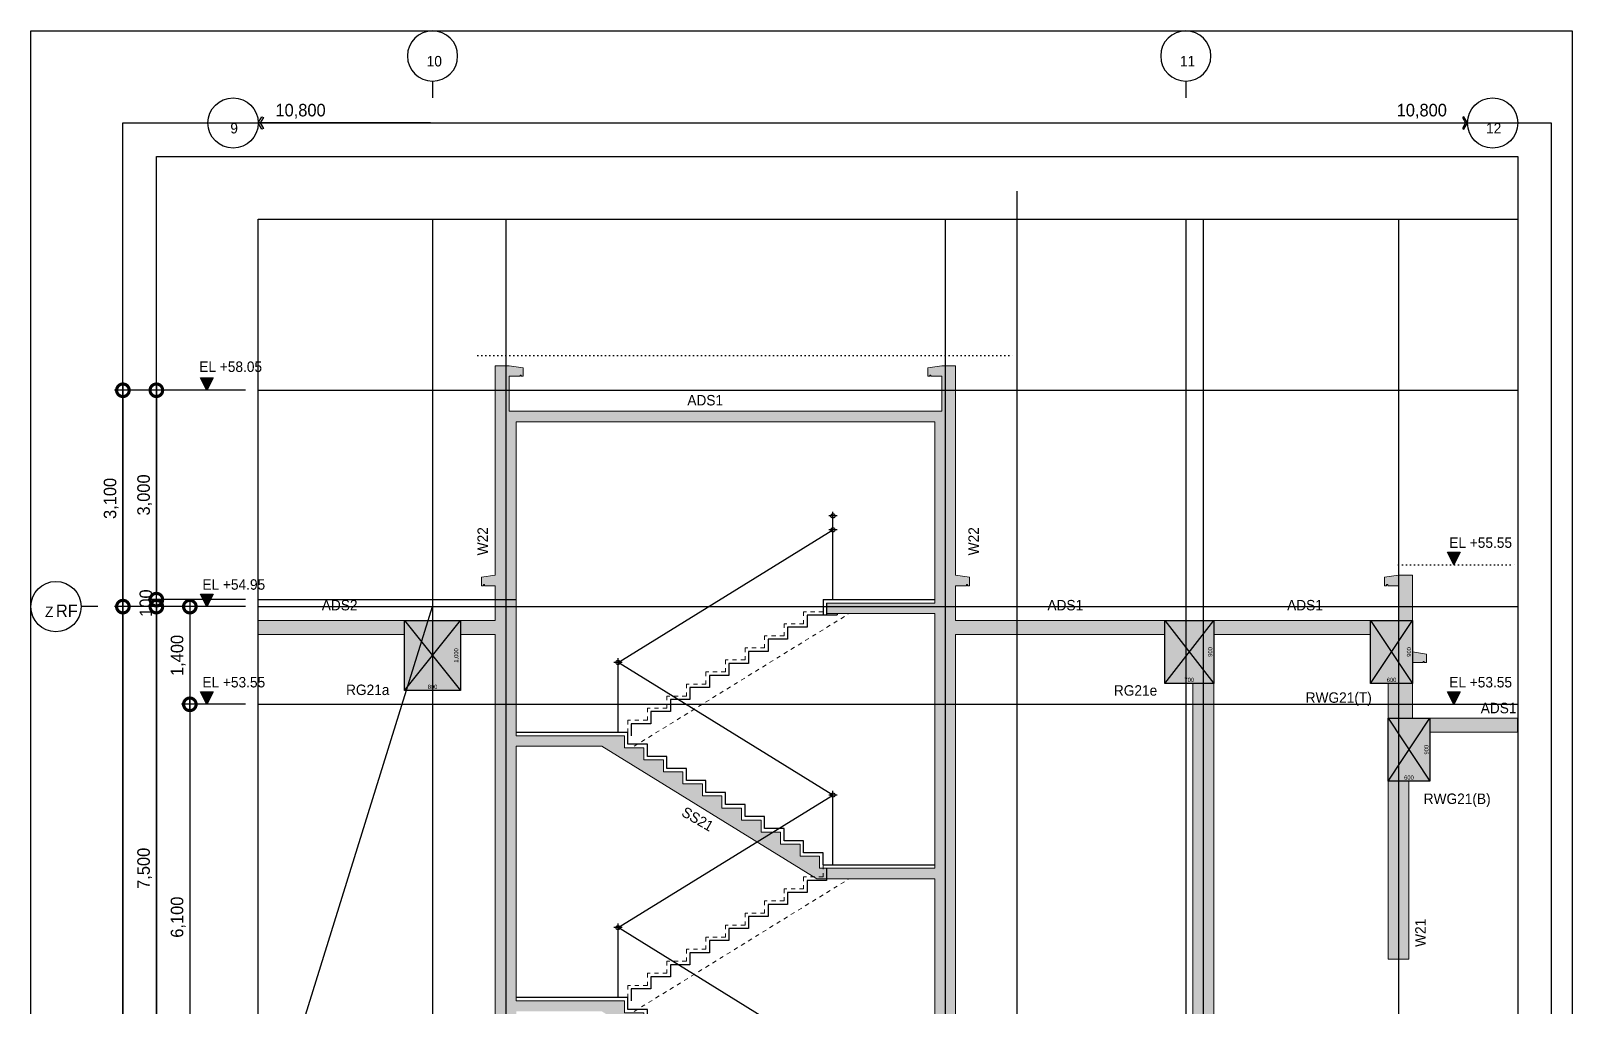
# Model space of a CAD drawing. Header units: millimetres. Extents: x -37526 to 92296, y -2300 to 32060.
# Drawn here: x 0 to 22100, y 12785 to 26760 of the extents above; entities that cross this region are included whole.
import ezdxf
from ezdxf.enums import TextEntityAlignment as Align

# ---------------------------------------------------------------- set-up
doc = ezdxf.new("R2010")
doc.units = ezdxf.units.MM
doc.header["$LTSCALE"] = 60
doc.linetypes.add('DOT', pattern=[6.35, 0, -6.35])
doc.linetypes.add('HIDDEN', pattern=[2, 1, -1])
doc.layers.add('A-CON', color=2, linetype='Continuous', lineweight=9)
doc.layers.add('A-ELE-STAIR', color=4, linetype='HIDDEN', lineweight=9)
for name, color, linetype in [('A-CORE-HAND', 5, 'Continuous'), ('A-CORE-난간', 5, 'Continuous'), ('A-DIM', 7, 'Continuous'), ('A-FIN-STAIR', 6, 'Continuous'), ('cen', 1, 'Continuous'), ('구조SOLID', 253, 'Continuous')]:
    doc.layers.add(name, color=color, linetype=linetype)
for name, color, linetype, plot in [('AS-HIDLINE', 205, 'Continuous', False), ('NOPLOT', 191, 'Continuous', False), ('NOPLOT-DIM', 191, 'Continuous', False), ('NOPLOT-부호', 151, 'Continuous', False)]:
    doc.layers.add(name, color=color, linetype=linetype, plot=plot)
doc.styles.add('Gdim', font='Dotum.ttf')
doc.dimstyles.new('G-Xdim', dxfattribs={"dimscale": 30, "dimtxt": 2, "dimasz": 1, "dimexe": 1.2, "dimexo": 1.2, "dimgap": 0, "dimtad": 1, "dimdec": 1, "dimdsep": 46, "dimlunit": 6, "dimtxsty": 'Gdim', "dimcen": 1, "dimse1": 1, "dimse2": 1, "dimsd1": 1, "dimsd2": 1, "dimclrd": 1, "dimclre": 1, "dimclrt": 256, "dimadec": 0, "dimazin": 0, "dimtfac": 1, "dimtdec": 1, "dimtix": 1, "dimtmove": 2, "dimatfit": 1, "dimfxl": 0, "dimtolj": 1, "dimlwd": -1, "dimlwe": -1, "dimarcsym": 0})
doc.dimstyles.new('Gdim60', dxfattribs={"dimscale": 60, "dimtxt": 3, "dimasz": 1, "dimexe": 2, "dimexo": 3, "dimgap": 1, "dimtad": 1, "dimdec": 0, "dimdsep": 46, "dimlunit": 6, "dimtxsty": 'Gdim', "dimblk": 'G3-DOT', "dimcen": 2.5, "dimdle": 2, "dimclrd": 1, "dimclre": 1, "dimclrt": 256, "dimazin": 2, "dimtfac": 1, "dimtdec": 0, "dimtix": 1, "dimtmove": 2, "dimatfit": 3, "dimldrblk": 'DOTSMALL', "dimfxl": 0, "dimtolj": 1, "dimtzin": 0, "dimarcsym": 0})

# ---------------------------------------------------------------- blocks, each defined once
blk = doc.blocks.new('CR')
at = {"color": 0}
blk.add_line((4, 0), (0, 0), dxfattribs=at)
blk.add_circle((10, 0), 6, dxfattribs=at)
blk = doc.blocks.new('G3-DOT')
at = {"layer": 'A-DIM', "color": 1, "linetype": 'ByBlock'}
blk.add_line((1.5, 0), (-1.5, 0), dxfattribs=at)
at = {"layer": 'A-DIM', "color": 1, "linetype": 'ByBlock', "const_width": 3}
blk.add_lwpolyline([(0.375, 0, 1), (-0.375, 0, 1)], format="xyb", close=True, dxfattribs=at)
blk = doc.blocks.new('*D61')
at = {"layer": 'NOPLOT-DIM', "color": 1, "lineweight": -2, "transparency": 16777216}
for p, q in [((3080, 18510), (1680, 18510)), ((1800, 18450), (1800, 11070)), ((3080, 11010), (1680, 11010))]:
    blk.add_line(p, q, dxfattribs=at)
at = {"layer": 'NOPLOT-DIM', "color": 1, "lineweight": -2, "transparency": 16777216, "xscale": 60, "yscale": 60, "zscale": 60}
for p, rotation in [((1800, 18510), 90.00000000000026), ((1800, 11010), 270.0000000000002)]:
    blk.add_blockref('G3-DOT', p, dxfattribs=dict(at, rotation=rotation))
at = {"layer": 'NOPLOT-DIM', "transparency": 16777216, "insert": (1633, 14760), "char_height": 180, "attachment_point": 5, "rotation": 90, "style": 'Gdim'}
blk.add_mtext('\\A1;7,500', dxfattribs=at)
blk = doc.blocks.new('_DotSmall')
at = {"color": 0, "linetype": 'ByBlock', "const_width": 0.5}
blk.add_lwpolyline([(-0.0625, 0, 1), (0.0625, 0, 1)], format="xyb", close=True, dxfattribs=at)
blk = doc.blocks.new('*D62')
at = {"layer": 'NOPLOT-DIM', "color": 1, "lineweight": -2, "transparency": 16777216}
for p, q in [((3080, 18510), (1200, 18510)), ((1320, 18450), (1320, 3120)), ((3080, 3060), (1200, 3060))]:
    blk.add_line(p, q, dxfattribs=at)
at = {"layer": 'NOPLOT-DIM', "color": 1, "lineweight": -2, "transparency": 16777216, "xscale": 60, "yscale": 60, "zscale": 60}
for p, rotation in [((1320, 18510), 90.00000000000026), ((1320, 3060), 270.0000000000002)]:
    blk.add_blockref('G3-DOT', p, dxfattribs=dict(at, rotation=rotation))
at = {"layer": 'NOPLOT-DIM', "transparency": 16777216, "insert": (1153, 10785), "char_height": 180, "attachment_point": 5, "rotation": 90, "style": 'Gdim'}
blk.add_mtext('\\A1;15,450', dxfattribs=at)
blk = doc.blocks.new('*D64')
at = {"layer": 'NOPLOT-DIM', "color": 1, "lineweight": -2, "transparency": 16777216}
for p, q in [((3080, 21610, 0), (1200, 21610, 0)), ((1320, 21550, 0), (1320, 18570, 0)), ((3080, 18510, 0), (1200, 18510, 0))]:
    blk.add_line(p, q, dxfattribs=at)
at = {"layer": 'NOPLOT-DIM', "color": 1, "lineweight": -2, "transparency": 16777216, "xscale": 60, "yscale": 60, "zscale": 60}
for p, rotation in [((1320, 21610, 0), 90.00000000000026), ((1320, 18510, 0), 270.0000000000002)]:
    blk.add_blockref('G3-DOT', p, dxfattribs=dict(at, rotation=rotation))
at = {"layer": 'NOPLOT-DIM', "transparency": 16777216, "insert": (1152, 20060, 0), "char_height": 180, "attachment_point": 5, "rotation": 90, "style": 'Gdim'}
blk.add_mtext('\\A1;3,100', dxfattribs=at)
blk = doc.blocks.new('*D65')
at = {"layer": 'NOPLOT-DIM', "color": 1, "lineweight": -2, "transparency": 16777216}
for p, q in [((3080, 17110, 0), (2160, 17110, 0)), ((2280, 17050, 0), (2280, 11070, 0)), ((3080, 11010, 0), (2160, 11010, 0))]:
    blk.add_line(p, q, dxfattribs=at)
at = {"layer": 'NOPLOT-DIM', "color": 1, "lineweight": -2, "transparency": 16777216, "xscale": 60, "yscale": 60, "zscale": 60}
for p, rotation in [((2280, 17110, 0), 90.00000000000026), ((2280, 11010, 0), 270.0000000000002)]:
    blk.add_blockref('G3-DOT', p, dxfattribs=dict(at, rotation=rotation))
at = {"layer": 'NOPLOT-DIM', "transparency": 16777216, "insert": (2113, 14060, 0), "char_height": 180, "attachment_point": 5, "rotation": 90, "style": 'Gdim'}
blk.add_mtext('\\A1;6,100', dxfattribs=at)
blk = doc.blocks.new('*D66')
at = {"layer": 'NOPLOT-DIM', "color": 1, "lineweight": -2, "transparency": 16777216}
for p, q in [((3080, 18610, 0), (1680, 18610, 0)), ((1800, 18670, 0), (1800, 18730, 0)), ((1800, 18610, 0), (1800, 18510, 0)), ((3080, 18510, 0), (1680, 18510, 0)), ((1800, 18450, 0), (1800, 18390, 0))]:
    blk.add_line(p, q, dxfattribs=at)
at = {"layer": 'NOPLOT-DIM', "color": 1, "lineweight": -2, "transparency": 16777216, "xscale": 60, "yscale": 60, "zscale": 60}
for p, rotation in [((1800, 18610, 0), 270.0000000000002), ((1800, 18510, 0), 90.00000000000026)]:
    blk.add_blockref('G3-DOT', p, dxfattribs=dict(at, rotation=rotation))
at = {"layer": 'NOPLOT-DIM', "transparency": 16777216, "insert": (1650, 18560, 0), "char_height": 180, "attachment_point": 5, "rotation": 90, "style": 'Gdim'}
blk.add_mtext('\\A1;100', dxfattribs=at)
blk = doc.blocks.new('*D35')
at = {"layer": 'AS-HIDLINE', "linetype": 'Continuous', "transparency": 16777216, "insert": (-670, -850), "char_height": 60, "attachment_point": 5, "style": 'Gdim'}
blk.add_mtext('\\A1;600', dxfattribs=at)
blk = doc.blocks.new('*D36')
at = {"layer": 'AS-HIDLINE', "linetype": 'Continuous', "transparency": 16777216, "insert": (-420, -450), "char_height": 60, "attachment_point": 5, "rotation": 90, "style": 'Gdim'}
blk.add_mtext('\\A1;900', dxfattribs=at)
blk = doc.blocks.new('*D45')
at = {"layer": 'AS-HIDLINE', "linetype": 'Continuous', "transparency": 16777216, "insert": (-570, -950), "char_height": 60, "attachment_point": 5, "style": 'Gdim'}
blk.add_mtext('\\A1;800', dxfattribs=at)
blk = doc.blocks.new('*D46')
at = {"layer": 'AS-HIDLINE', "linetype": 'Continuous', "transparency": 16777216, "insert": (-226, -500), "char_height": 60, "attachment_point": 5, "rotation": 90, "style": 'Gdim'}
blk.add_mtext('\\A1;1,000', dxfattribs=at)
blk = doc.blocks.new('*D47')
at = {"layer": 'AS-HIDLINE', "linetype": 'Continuous', "transparency": 16777216, "insert": (-470, -850), "char_height": 60, "attachment_point": 5, "style": 'Gdim'}
blk.add_mtext('\\A1;600', dxfattribs=at)
blk = doc.blocks.new('*D48')
at = {"layer": 'AS-HIDLINE', "linetype": 'Continuous', "transparency": 16777216, "insert": (-220, -450), "char_height": 60, "attachment_point": 5, "rotation": 90, "style": 'Gdim'}
blk.add_mtext('\\A1;900', dxfattribs=at)
blk = doc.blocks.new('*D67')
at = {"layer": 'NOPLOT-DIM', "color": 1, "lineweight": -2, "transparency": 16777216}
for p, q in [((3080, 18510, 0), (2160, 18510, 0)), ((2280, 18450, 0), (2280, 17170, 0)), ((3080, 17110, 0), (2160, 17110, 0))]:
    blk.add_line(p, q, dxfattribs=at)
at = {"layer": 'NOPLOT-DIM', "color": 1, "lineweight": -2, "transparency": 16777216, "xscale": 60, "yscale": 60, "zscale": 60}
for p, rotation in [((2280, 18510, 0), 90.00000000000026), ((2280, 17110, 0), 270.0000000000002)]:
    blk.add_blockref('G3-DOT', p, dxfattribs=dict(at, rotation=rotation))
at = {"layer": 'NOPLOT-DIM', "transparency": 16777216, "insert": (2113, 17810, 0), "char_height": 180, "attachment_point": 5, "rotation": 90, "style": 'Gdim'}
blk.add_mtext('\\A1;1,400', dxfattribs=at)
blk = doc.blocks.new('*D68')
at = {"layer": 'NOPLOT-DIM', "color": 1, "lineweight": -2, "transparency": 16777216}
for p, q in [((3080, 21610), (1680, 21610)), ((1800, 21550), (1800, 18670)), ((3080, 18610), (1680, 18610))]:
    blk.add_line(p, q, dxfattribs=at)
at = {"layer": 'NOPLOT-DIM', "color": 1, "lineweight": -2, "transparency": 16777216, "xscale": 60, "yscale": 60, "zscale": 60}
for p, rotation in [((1800, 21610), 90.00000000000026), ((1800, 18610), 270.0000000000002)]:
    blk.add_blockref('G3-DOT', p, dxfattribs=dict(at, rotation=rotation))
at = {"layer": 'NOPLOT-DIM', "transparency": 16777216, "insert": (1633, 20110), "char_height": 180, "attachment_point": 5, "rotation": 90, "style": 'Gdim'}
blk.add_mtext('\\A1;3,000', dxfattribs=at)
blk = doc.blocks.new('*D43')
at = {"layer": 'AS-HIDLINE', "linetype": 'Continuous', "transparency": 16777216, "insert": (-520, -850), "char_height": 60, "attachment_point": 5, "style": 'Gdim'}
blk.add_mtext('\\A1;700', dxfattribs=at)
blk = doc.blocks.new('*D44')
at = {"layer": 'AS-HIDLINE', "linetype": 'Continuous', "transparency": 16777216, "insert": (-220, -450), "char_height": 60, "attachment_point": 5, "rotation": 90, "style": 'Gdim'}
blk.add_mtext('\\A1;900', dxfattribs=at)
blk = doc.blocks.new('A$C06362383')
at = {"layer": 'A-CORE-HAND', "color": 3}
for p, q in [((-23, -91), (-23, 29)), ((37, -31), (-83, -31))]:
    blk.add_line(p, q, dxfattribs=at)
blk.add_circle((-23, -31), 30, dxfattribs=at)
blk = doc.blocks.new('A$C5C6F125C')
at = {"layer": 'A-CORE-난간', "color": 7, "ltscale": 0.5}
blk.add_line((-75, 0), (-75, 1000), dxfattribs=at)
at = {"layer": 'A-CORE-HAND', "color": 5, "xscale": -1}
blk.add_blockref('A$C06362383', (-98, 1031), dxfattribs=at)
blk = doc.blocks.new('*U12')
at = {"layer": 'AS-HIDLINE', "linetype": 'Continuous'}
for p, q in [((-970.09, -900), (-370.09, 0)), ((-970.09, 0), (-370.09, -900))]:
    blk.add_line(p, q, dxfattribs=at)
blk.add_lwpolyline([(-970.09, -900), (-970.09, 0), (-370.09, 0), (-370.09, -900)], close=True, dxfattribs=at)
dim = blk.add_linear_dim(base=(-389.96, 0), p1=(-370.09, -900), p2=(-370.09, 0), angle=90, dimstyle='G-Xdim', override={"dimtxsty": 'Gdim'}, dxfattribs=at)
dim.commit()
dim.dimension.update_dxf_attribs({"geometry": '*D36', "text_midpoint": (-420.01, -450)})
dim = blk.add_linear_dim(base=(-370.09, -880.06), p1=(-970.09, -900), p2=(-370.09, -900), dimstyle='G-Xdim', override={"dimtxsty": 'Gdim'}, dxfattribs=at)
dim.commit()
dim.dimension.update_dxf_attribs({"geometry": '*D35', "text_midpoint": (-670.09, -850.02)})
blk = doc.blocks.new('*U19')
at = {"layer": 'AS-HIDLINE', "linetype": 'Continuous'}
for p, q in [((-970.09, -1000), (-170.09, 0)), ((-970.09, 0), (-170.09, -1000))]:
    blk.add_line(p, q, dxfattribs=at)
blk.add_lwpolyline([(-970.09, -1000), (-970.09, 0), (-170.09, 0), (-170.09, -1000)], close=True, dxfattribs=at)
dim = blk.add_linear_dim(base=(-189.96, 0), p1=(-170.09, -1000), p2=(-170.09, 0), angle=90, dimstyle='G-Xdim', override={"dimtxsty": 'Gdim'}, dxfattribs=at)
dim.commit()
dim.dimension.update_dxf_attribs({"geometry": '*D46', "text_midpoint": (-225.79, -500)})
dim = blk.add_linear_dim(base=(-170.09, -980.06), p1=(-970.09, -1000), p2=(-170.09, -1000), dimstyle='G-Xdim', override={"dimtxsty": 'Gdim'}, dxfattribs=at)
dim.commit()
dim.dimension.update_dxf_attribs({"geometry": '*D45', "text_midpoint": (-570.09, -950.02)})
blk = doc.blocks.new('*U20')
at = {"layer": 'AS-HIDLINE', "linetype": 'Continuous'}
for p, q in [((-770.09, -900), (-170.09, 0)), ((-770.09, 0), (-170.09, -900))]:
    blk.add_line(p, q, dxfattribs=at)
blk.add_lwpolyline([(-770.09, -900), (-770.09, 0), (-170.09, 0), (-170.09, -900)], close=True, dxfattribs=at)
dim = blk.add_linear_dim(base=(-189.96, 0), p1=(-170.09, -900), p2=(-170.09, 0), angle=90, dimstyle='G-Xdim', override={"dimtxsty": 'Gdim'}, dxfattribs=at)
dim.commit()
dim.dimension.update_dxf_attribs({"geometry": '*D48', "text_midpoint": (-220.01, -450)})
dim = blk.add_linear_dim(base=(-170.09, -880.06), p1=(-770.09, -900), p2=(-170.09, -900), dimstyle='G-Xdim', override={"dimtxsty": 'Gdim'}, dxfattribs=at)
dim.commit()
dim.dimension.update_dxf_attribs({"geometry": '*D47', "text_midpoint": (-470.09, -850.02)})
blk = doc.blocks.new('*U18')
at = {"layer": 'AS-HIDLINE', "linetype": 'Continuous'}
for p, q in [((-870.09, -900), (-170.09, 0)), ((-870.09, 0), (-170.09, -900))]:
    blk.add_line(p, q, dxfattribs=at)
blk.add_lwpolyline([(-870.09, -900), (-870.09, 0), (-170.09, 0), (-170.09, -900)], close=True, dxfattribs=at)
dim = blk.add_linear_dim(base=(-189.96, 0), p1=(-170.09, -900), p2=(-170.09, 0), angle=90, dimstyle='G-Xdim', override={"dimtxsty": 'Gdim'}, dxfattribs=at)
dim.commit()
dim.dimension.update_dxf_attribs({"geometry": '*D44', "text_midpoint": (-220.01, -450)})
dim = blk.add_linear_dim(base=(-170.09, -880.06), p1=(-870.09, -900), p2=(-170.09, -900), dimstyle='G-Xdim', override={"dimtxsty": 'Gdim'}, dxfattribs=at)
dim.commit()
dim.dimension.update_dxf_attribs({"geometry": '*D43', "text_midpoint": (-520.09, -850.02)})

msp = doc.modelspace()

# ---------------------------------------------------------------- hatches: boundary and pattern name
at = {"layer": 'NOPLOT-DIM'}
for points in [[(2615.1, 21790), (2435.1, 21790), (2525.1, 21610)], [(20492.7, 19290), (20312.7, 19290), (20402.7, 19110)], [(2615.1, 18690), (2435.1, 18690), (2525.1, 18510)], [(2615.1, 17290), (2435.1, 17290), (2525.1, 17110)], [(20492.7, 17290), (20312.7, 17290), (20402.7, 17110)]]:
    msp.add_hatch(color=256, dxfattribs=at).paths.add_polyline_path(points)
at = {"layer": '구조SOLID'}
h = msp.add_hatch(color=256, dxfattribs=at)
h.dxf.hatch_style = 1
h.paths.add_polyline_path([(16960, 18110), (19210, 18110), (19210, 17410), (19460, 17410), (19460, 13460), (19760, 13460), (19760, 16010), (20060, 16010), (20060, 16710), (21319.9, 16710), (21319.9, 16910), (19810, 16910), (19810, 17710), (19965, 17710), (19965, 17725), (19980, 17725), (19980, 17710), (20010, 17710), (20010, 17830), (19810, 17860), (19810, 18960), (19610, 18960), (19410, 18930), (19410, 18810), (19440, 18810), (19440, 18825), (19455, 18825), (19455, 18810), (19610, 18810), (19610, 18310), (13259.9, 18310), (13259.9, 18810), (13414.9, 18810), (13414.9, 18825), (13429.9, 18825), (13429.9, 18810), (13459.9, 18810), (13459.9, 18930), (13259.9, 18960), (13259.9, 21960), (13059.9, 21960), (12859.9, 21930), (12859.9, 21810), (12889.9, 21810), (12889.9, 21825), (12904.9, 21825), (12904.9, 21810), (13059.9, 21810), (13059.9, 21310), (6859.9, 21310), (6859.9, 21810), (7014.9, 21810), (7014.9, 21825), (7029.9, 21825), (7029.9, 21810), (7059.9, 21810), (7059.9, 21930), (6859.9, 21960), (6659.9, 21960), (6659.9, 18960), (6459.9, 18930), (6459.9, 18810), (6489.9, 18810), (6489.9, 18825), (6504.9, 18825), (6504.9, 18810), (6659.9, 18810), (6659.9, 18310), (3259.9, 18310), (3259.9, 18110), (5359.9, 18110), (5359.9, 17310), (6159.9, 17310), (6159.9, 18110), (6660, 18110), (6660, 10910), (4060, 10910), (4060, 11110), (3860, 11110), (3860, 10910), (3260, 10910), (3260, 10760), (5560, 10760), (5560, 10010), (6060, 10010), (6160, 10010), (6160, 10760), (6660, 10760), (6660, 2510), (6060, 2510), (6060, 1610), (5460, 1610), (5460, 2510), (3960, 2510), (3260, 2510), (3260, 2210), (3960, 2210), (3960, 1210), (13860, 1210), (13860, 2510), (13260, 2510), (13260, 3210), (16360, 3210), (16360, 2610), (16660, 2610), (16660, 1810), (16060, 1810), (16060, 810), (20360, 810), (20360, 1810), (19760, 1810), (19760, 2610), (20060, 2610), (20060, 3210), (21320, 3210), (21320, 3510), (19760, 3510), (19760, 9910), (20060, 9910), (20060, 10760), (21320, 10760), (21320, 10910), (19460, 10910), (19460, 1810), (16960, 1810), (16960, 3610), (16660, 3610), (16660, 3510), (13260, 3510), (13260, 10760), (16360, 10760), (16360, 10010), (16660, 10010), (16660, 6110), (16960, 6110)])
h.paths.add_polyline_path([(6960, 16510), (8187.5, 16510), (11267.5, 14610), (12960, 14610), (12960, 10960), (11310, 10960), (11310, 11132.7), (11030, 11132.7), (11030, 11305.5), (10750, 11305.5), (10750, 11478.2), (10470, 11478.2), (10470, 11650.9), (10190, 11650.9), (10190, 11823.6), (9910, 11823.6), (9910, 11996.4), (9630, 11996.4), (9630, 12169.1), (9350, 12169.1), (9350, 12341.8), (9070, 12341.8), (9070, 12514.5), (8790, 12514.5), (8790, 12687.3), (8510, 12687.3), (8510, 12860), (6960, 12860)], flags=16)
h.paths.add_polyline_path([(6959.9, 16660), (6959.9, 21160), (12959.9, 21160), (12959.9, 18560), (11410, 18560), (11410, 18410), (12959.9, 18410), (12959.9, 14760), (11310, 14760), (11310, 14932.7), (11030, 14932.7), (11030, 15105.5), (10750, 15105.5), (10750, 15278.2), (10470, 15278.2), (10470, 15450.9), (10190, 15450.9), (10190, 15623.6), (9910, 15623.6), (9910, 15796.4), (9630, 15796.4), (9630, 15969.1), (9350, 15969.1), (9350, 16141.8), (9070, 16141.8), (9070, 16314.5), (8790, 16314.5), (8790, 16487.3), (8510, 16487.3), (8510, 16660)], flags=16)
h.paths.add_polyline_path([(6960, 12710), (8187.5, 12710), (11267.5, 10810), (12960, 10810), (12960, 7285), (11310, 7285), (11310, 7452), (11030, 7452), (11030, 7619.1), (10750, 7619.1), (10750, 7786.1), (10470, 7786.1), (10470, 7953.2), (10190, 7953.2), (10190, 8120.2), (9910, 8120.2), (9910, 8287.3), (9630, 8287.3), (9630, 8454.3), (9350, 8454.3), (9350, 8621.4), (9070, 8621.4), (9070, 8788.4), (8790, 8788.4), (8790, 8955.5), (8510, 8955.5), (8510, 9122.5), (6960, 9122.5)], flags=16)
h.paths.add_polyline_path([(13260, 18110), (16260, 18110), (16260, 17410), (16660, 17410), (16660, 10910), (13260, 10910)], flags=16)
h.paths.add_polyline_path([(6960, 8972.5), (8188.7, 8972.5), (11268.7, 7135), (12960, 7135), (12960, 3510), (11310, 3510), (11310, 3777), (11030, 3777), (11030, 3944.1), (10750, 3944.1), (10750, 4111.1), (10470, 4111.1), (10470, 4278.2), (10190, 4278.2), (10190, 4445.2), (9910, 4445.2), (9910, 4612.3), (9630, 4612.3), (9630, 4779.3), (9350, 4779.3), (9350, 4946.4), (9070, 4946.4), (9070, 5113.4), (8790, 5113.4), (8790, 5280.5), (8510, 5280.5), (8510, 5447.5), (6960, 5447.5)], flags=16)
h.paths.add_polyline_path([(6960, 5297.5), (8188.7, 5297.5), (10910, 3674), (10910, 3510), (6960, 3510)], flags=16)
h.paths.add_polyline_path([(6960, 3260), (12660, 3260), (12660, 2610), (12960, 2610), (12960, 2510), (12660, 2510), (6960, 2510)], flags=16)

# ---------------------------------------------------------------- linework, layer by layer
at = {"layer": 'A-CON'}
for p, q in [((6659.9, 21960, 0), (6659.9, 18960)), ((13259.9, 21960, 0), (13259.9, 18960)), ((6859.9, 21310), (6859.9, 21810)), ((13059.9, 21310, 0), (6859.9, 21310, 0)), ((6959.9, 21160, 0), (6959.9, 16660, 0)), ((6959.9, 21160, 0), (12959.9, 21160, 0)), ((12959.9, 21160, 0), (12959.9, 18560, 0)), ((6459.9, 18930, 0), (6659.9, 18960, 0)), ((6459.9, 18810, 0), (6459.9, 18930, 0)), ((6489.9, 18810, 0), (6459.9, 18810, 0)), ((6504.9, 18825, 0), (6489.9, 18825, 0)), ((6489.9, 18825, 0), (6489.9, 18810, 0)), ((6504.9, 18810, 0), (6504.9, 18825, 0)), ((6659.9, 18810, 0), (6504.9, 18810, 0)), ((6659.9, 18810, 0), (6659.9, 18310, 0)), ((13459.9, 18930, 0), (13259.9, 18960, 0)), ((13259.9, 18810, 0), (13414.9, 18810, 0)), ((13259.9, 18810, 0), (13259.9, 18310, 0)), ((13414.9, 18810, 0), (13414.9, 18825, 0)), ((13414.9, 18825, 0), (13429.9, 18825, 0)), ((13429.9, 18825, 0), (13429.9, 18810, 0)), ((13429.9, 18810, 0), (13459.9, 18810, 0)), ((13459.9, 18810, 0), (13459.9, 18930, 0)), ((19610, 18810, 0), (19610, 18310, 0)), ((19610, 18810, 0), (19610, 18310, 0)), ((19810, 17860, 0), (19810, 18960, 0)), ((11410, 18560, 0), (12959.9, 18560, 0)), ((11410, 18560, 0), (11410, 18410, 0)), ((11410, 18410, 0), (12959.9, 18410, 0)), ((12959.9, 18410, 0), (12959.9, 14760, 0)), ((6659.9, 18310, 0), (3259.9, 18310, 0)), ((19610, 18310, 0), (13259.9, 18310, 0)), ((3259.9, 18110, 0), (5359.9, 18110, 0)), ((5359.9, 18110, 0), (5359.9, 17310, 0)), ((6159.9, 17310, 0), (6159.9, 18110, 0)), ((6159.9, 18110, 0), (6660, 18110, 0)), ((6660, 18110, 0), (6660, 10910, 0)), ((13260, 18110, 0), (16260, 18110, 0)), ((13260, 18110, 0), (13260, 10910, 0)), ((16260, 18110, 0), (16260, 17410, 0)), ((16960, 18110, 0), (16960, 6110, 0)), ((16960, 18110, 0), (19210, 18110, 0)), ((19210, 18110, 0), (19210, 17410, 0)), ((20010, 17830, 0), (19810, 17860, 0)), ((19810, 17710, 0), (19965, 17710, 0)), ((19810, 16910, 0), (19810, 17710, 0)), ((19965, 17710, 0), (19965, 17725, 0)), ((19965, 17725, 0), (19980, 17725, 0)), ((19980, 17725, 0), (19980, 17710, 0)), ((19980, 17710, 0), (20010, 17710, 0)), ((20010, 17710, 0), (20010, 17830, 0)), ((5359.9, 17310, 0), (6159.9, 17310, 0)), ((16260, 17410, 0), (16660, 17410, 0)), ((16660, 17410, 0), (16660, 10910, 0)), ((19210, 17410, 0), (19460, 17410, 0)), ((19460, 17410, 0), (19460, 13460, 0)), ((21319.9, 16910, 0), (19810, 16910, 0)), ((6959.9, 16660, 0), (8510, 16660, 0)), ((20060, 16710, 0), (21319.9, 16710, 0)), ((20060, 16010, 0), (20060, 16710, 0)), ((6960, 16510, 0), (8187.5, 16510, 0)), ((6960, 16510, 0), (6960, 12860, 0)), ((11267.5, 14610, 0), (8187.5, 16510, 0)), ((19760, 16010, 0), (19760, 13460, 0)), ((19760, 16010, 0), (20060, 16010, 0)), ((11267.5, 14610, 0), (12960, 14610, 0)), ((11310, 14760, 0), (12959.9, 14760, 0)), ((12960, 14610, 0), (12960, 10960, 0)), ((19460, 13460, 0), (19760, 13460, 0)), ((8510, 12860, 0), (6960, 12860, 0))]:
    msp.add_line(p, q, dxfattribs=at)
at = {"layer": 'A-CON', "elevation": 0}
for points in [[(6659.9, 21960), (6859.9, 21960), (7059.9, 21930), (7059.9, 21810), (7029.9, 21810), (7029.9, 21825), (7014.9, 21825), (7014.9, 21810), (6859.9, 21810)], [(13259.9, 21960), (13059.9, 21960), (12859.9, 21930), (12859.9, 21810), (12889.9, 21810), (12889.9, 21825), (12904.9, 21825), (12904.9, 21810), (13059.9, 21810), (13059.9, 21310)], [(19810, 18960), (19610, 18960), (19410, 18930), (19410, 18810), (19440, 18810), (19440, 18825), (19455, 18825), (19455, 18810), (19610, 18810)], [(11310, 14760), (11310, 14932.7), (11030, 14932.7), (11030, 15105.5), (10750, 15105.5), (10750, 15278.2), (10470, 15278.2), (10470, 15450.9), (10190, 15450.9), (10190, 15623.6), (9910, 15623.6), (9910, 15796.4), (9630, 15796.4), (9630, 15969.1), (9350, 15969.1), (9350, 16141.8), (9070, 16141.8), (9070, 16314.5), (8790, 16314.5), (8790, 16487.3), (8510, 16487.3), (8510, 16660)], [(11310, 10960), (11310, 11132.7), (11030, 11132.7), (11030, 11305.5), (10750, 11305.5), (10750, 11478.2), (10470, 11478.2), (10470, 11650.9), (10190, 11650.9), (10190, 11823.6), (9910, 11823.6), (9910, 11996.4), (9630, 11996.4), (9630, 12169.1), (9350, 12169.1), (9350, 12341.8), (9070, 12341.8), (9070, 12514.5), (8790, 12514.5), (8790, 12687.3), (8510, 12687.3), (8510, 12860)]]:
    msp.add_lwpolyline(points, dxfattribs=at)
at = {"layer": 'A-CORE-HAND', "color": 7}
for p, q in [((8420, 17710, 0), (11500, 19610, 0)), ((8420, 13910, 0), (11500, 15810, 0))]:
    msp.add_line(p, q, dxfattribs=at)
at = {"layer": 'A-CORE-HAND'}
for p, q in [((11500, 15810, 0), (8420, 17710, 0)), ((11500, 12010, 0), (8420, 13910, 0))]:
    msp.add_line(p, q, dxfattribs=at)
at = {"layer": 'A-ELE-STAIR'}
for p, q in [((8652.5, 16510, 0), (11732.5, 18410, 0)), ((8652.5, 12710, 0), (11732.5, 14610, 0))]:
    msp.add_line(p, q, dxfattribs=at)
at = {"layer": 'A-ELE-STAIR', "elevation": 0}
for points in [[(11360, 18610), (11360, 18437.3), (11080, 18437.3), (11080, 18264.5), (10800, 18264.5), (10800, 18091.8), (10520, 18091.8), (10520, 17919.1), (10240, 17919.1), (10240, 17746.4), (9960, 17746.4), (9960, 17573.6), (9680, 17573.6), (9680, 17400.9), (9400, 17400.9), (9400, 17228.2), (9120, 17228.2), (9120, 17055.5), (8840, 17055.5), (8840, 16882.7), (8560, 16882.7), (8560, 16710)], [(11360, 14810), (11360, 14637.3), (11080, 14637.3), (11080, 14464.5), (10800, 14464.5), (10800, 14291.8), (10520, 14291.8), (10520, 14119.1), (10240, 14119.1), (10240, 13946.4), (9960, 13946.4), (9960, 13773.6), (9680, 13773.6), (9680, 13600.9), (9400, 13600.9), (9400, 13428.2), (9120, 13428.2), (9120, 13255.5), (8840, 13255.5), (8840, 13082.7), (8560, 13082.7), (8560, 12910)]]:
    msp.add_lwpolyline(points, dxfattribs=at)
at = {"layer": 'A-FIN-STAIR'}
for p, q in [((11360, 18610, 0), (12959.9, 18610, 0)), ((11360, 18610, 0), (11360, 18390, 0)), ((11360, 18390, 0), (11560, 18390, 0)), ((11560, 18410, 0), (11560, 18390, 0)), ((6960, 16710, 0), (8560, 16710, 0)), ((11360, 14810, 0), (12960, 14810, 0)), ((8560, 12910, 0), (6960, 12910, 0))]:
    msp.add_line(p, q, dxfattribs=at)
at = {"layer": 'A-FIN-STAIR', "elevation": 0}
for points in [[(11360, 14810), (11360, 14982.7), (11080, 14982.7), (11080, 15155.5), (10800, 15155.5), (10800, 15328.2), (10520, 15328.2), (10520, 15500.9), (10240, 15500.9), (10240, 15673.6), (9960, 15673.6), (9960, 15846.4), (9680, 15846.4), (9680, 16019.1), (9400, 16019.1), (9400, 16191.8), (9120, 16191.8), (9120, 16364.5), (8840, 16364.5), (8840, 16537.3), (8560, 16537.3), (8560, 16710)], [(11360, 11010), (11360, 11182.7), (11080, 11182.7), (11080, 11355.5), (10800, 11355.5), (10800, 11528.2), (10520, 11528.2), (10520, 11700.9), (10240, 11700.9), (10240, 11873.6), (9960, 11873.6), (9960, 12046.4), (9680, 12046.4), (9680, 12219.1), (9400, 12219.1), (9400, 12391.8), (9120, 12391.8), (9120, 12564.5), (8840, 12564.5), (8840, 12737.3), (8560, 12737.3), (8560, 12910)]]:
    msp.add_lwpolyline(points, dxfattribs=at)
at = {"layer": 'cen'}
for p, q in [((5760, 24060, 0), (5760, 960, 0)), ((6810, 24060, 0), (6810, 960, 0)), ((13110, 24060, 0), (13110, 960, 0)), ((16560, 24060, 0), (16560, 460, 0)), ((16810, 24060), (16810, 460, 0)), ((19610, 24060, 0), (19610, 460, 0)), ((3259.9, 21610, 0), (21319.9, 21610, 0)), ((3259.9, 18610, 0), (6959.9, 18610, 0)), ((3259.9, 18510, 0), (21319.9, 18510, 0)), ((3259.9, 17110, 0), (21319.9, 17110, 0))]:
    msp.add_line(p, q, dxfattribs=at)
at = {"layer": 'cen', "color": 11, "linetype": 'DOT', "ltscale": 0.15}
for p, q in [((6409.9, 22110, 0), (14138.4, 22109.7, 0)), ((19610, 19110), (21320, 19110))]:
    msp.add_line(p, q, dxfattribs=at)
at = {"layer": 'NOPLOT'}
msp.add_line((0, 0), (5760, 18510, 0), dxfattribs=at)
for points in [[(0, 26760), (22100, 26760), (22100, 0), (0, 0)], [(1320, 25440), (21800, 25440), (21800, 0), (1320, 0)], [(1800, 24960), (21320, 24960), (21320, 480), (1800, 480)]]:
    msp.add_lwpolyline(points, close=True, dxfattribs=at)
at = {"layer": 'NOPLOT', "color": 4, "elevation": 0}
msp.add_lwpolyline([(3260, 24060), (21320, 24060), (21320, -320), (3260, -320)], close=True, dxfattribs=at)
at = {"layer": 'NOPLOT', "linetype": 'Continuous', "elevation": 0}
for points in [[(11410, 18560), (11410, 18387.3), (11130, 18387.3), (11130, 18214.5), (10850, 18214.5), (10850, 18041.8), (10570, 18041.8), (10570, 17869.1), (10290, 17869.1), (10290, 17696.4), (10010, 17696.4), (10010, 17523.6), (9730, 17523.6), (9730, 17350.9), (9450, 17350.9), (9450, 17178.2), (9170, 17178.2), (9170, 17005.5), (8890, 17005.5), (8890, 16832.7), (8610, 16832.7), (8610, 16660)], [(11410, 14760), (11410, 14587.3), (11130, 14587.3), (11130, 14414.5), (10850, 14414.5), (10850, 14241.8), (10570, 14241.8), (10570, 14069.1), (10290, 14069.1), (10290, 13896.4), (10010, 13896.4), (10010, 13723.6), (9730, 13723.6), (9730, 13550.9), (9450, 13550.9), (9450, 13378.2), (9170, 13378.2), (9170, 13205.5), (8890, 13205.5), (8890, 13032.7), (8610, 13032.7), (8610, 12860)]]:
    msp.add_lwpolyline(points, dxfattribs=at)
at = {"layer": 'NOPLOT-DIM'}
for p, q in [((5730, 25440), (3260.1, 25440)), ((16590, 25440), (20600, 25440))]:
    msp.add_line(p, q, dxfattribs=at)
at = {"layer": 'NOPLOT-DIM', "elevation": 0}
for points in [[(3334, 25517.4), (3289.7, 25440), (3334, 25362.6), (3311.6, 25349.8), (3260.1, 25440), (3311.6, 25530.2)], [(20526.1, 25517.4), (20570.4, 25440), (20526.1, 25362.6), (20548.5, 25349.8), (20600, 25440), (20548.5, 25530.2)]]:
    msp.add_lwpolyline(points, close=True, dxfattribs=at)
at = {"layer": 'NOPLOT-DIM', "color": 3, "elevation": 0}
msp.add_lwpolyline([(14138.3, 24462.9), (14138.8, 12171.3), (14027.3, 12069.5), (14250.2, 12158.5), (14138.8, 12057), (14138.3, 778.3)], dxfattribs=at)
at = {"layer": 'NOPLOT-DIM', "elevation": 0}
for points in [[(2525.1, 21610), (2435.1, 21790), (2615.1, 21790), (2525.1, 21610)], [(20402.7, 19110), (20312.7, 19290), (20492.7, 19290), (20402.7, 19110)], [(2525.1, 18510), (2435.1, 18690), (2615.1, 18690), (2525.1, 18510)], [(2525.1, 17110), (2435.1, 17290), (2615.1, 17290), (2525.1, 17110)], [(20402.7, 17110), (20312.7, 17290), (20492.7, 17290), (20402.7, 17110)]]:
    msp.add_lwpolyline(points, dxfattribs=at)
msp.add_lwpolyline([(959.9, 18510), (719.9, 18510, -1), (-0.1, 18510, -1), (719.9, 18510, 0)], format="xyb", dxfattribs=at)
at = {"layer": 'NOPLOT-DIM'}
for centre in [(2900.1, 25440), (20960, 25440)]:
    msp.add_circle(centre, 360, dxfattribs=at)
at = {"layer": '구조SOLID'}
for p, q in [((3259.9, 18110, 0), (3259.9, 18310, 0)), ((21319.9, 16710, 0), (21319.9, 16910, 0))]:
    msp.add_line(p, q, dxfattribs=at)

# ---------------------------------------------------------------- block references
at = {"layer": 'A-CORE-HAND', "color": 7, "xscale": -1}
for p in [(11425, 18810, 0), (11425, 18610, 0), (8345, 16710, 0), (11425, 14810, 0), (8345, 12910, 0)]:
    msp.add_blockref('A$C5C6F125C', p, dxfattribs=at)
at = {"layer": 'AS-HIDLINE', "linetype": 'Continuous'}
for name, p in [('*U19', (6330, 18310, 0)), ('*U18', (17130.1, 18310, 0)), ('*U20', (19980.1, 18310, 0)), ('*U12', (20430.1, 16910, 0))]:
    msp.add_blockref(name, p, dxfattribs=at)
at = {"layer": 'NOPLOT-DIM', "xscale": -60, "yscale": 60, "zscale": 60, "rotation": 270}
for p in [(5760, 25800), (16560, 25800)]:
    msp.add_blockref('CR', p, dxfattribs=at)

# ---------------------------------------------------------------- texts
at = {"layer": 'NOPLOT-DIM', "style": 'Gdim'}
for s, p in [('10', (5785, 26250.2)), ('11', (16585, 26250.2)), ('9', (2914.8, 25290.2)), ('12', (20974.7, 25290.2))]:
    msp.add_text(s, height=150, dxfattribs=at).set_placement(p, align=Align.CENTER)
for s, height, p in [('EL +58.05', 150, (2415.3, 21872.7, 0)), ('EL +55.55', 150, (20337.6, 19351.7, 0)), ('EL +54.95', 150, (2459.9, 18751.7, 0)), ('RF', 180, (359.9, 18360.2, 0)), ('EL +53.55', 150, (2459.9, 17351.7, 0)), ('EL +53.55', 150, (20337.6, 17351.7, 0))]:
    msp.add_text(s, height=height, dxfattribs=at).set_placement(p)
msp.add_text('Z', height=150, dxfattribs=at).set_placement((323.9, 18360.2, 0), align=Align.RIGHT)
at = {"layer": 'NOPLOT-DIM', "char_height": 180, "attachment_point": 5, "style": 'Gdim'}
for insert in [(3867.3, 25607.5), (19943.6, 25607.5)]:
    msp.add_mtext('\\A1;10,800', dxfattribs=dict(at, insert=insert))
at = {"layer": 'NOPLOT-부호', "style": 'Gdim'}
for s, p in [('ADS1', (9669.2, 21467.6, 0)), ('ADS2', (4427.8, 18530.7)), ('ADS1', (14832.4, 18530.7)), ('ADS1', (18269.1, 18530.7)), ('RG21a', (4830.7, 17317.9)), ('RG21e', (15839.6, 17308.8)), ('RWG21(T)', (18753.1, 17188.1)), ('ADS1', (21045, 17056.9)), ('RWG21(B)', (20451, 15738.3, 0))]:
    msp.add_text(s, height=150, dxfattribs=at).set_placement(p, align=Align.MIDDLE)
for s, rotation, p in [('W22', 90, (6478.1, 19446.3)), ('W22', 90, (13517.1, 19446.3)), ('SS21', 330.07951, (9560.8, 15466.1, 0)), ('W21', 90, (19923, 13835.6))]:
    msp.add_text(s, height=150, rotation=rotation, dxfattribs=at).set_placement(p, align=Align.MIDDLE)

# ---------------------------------------------------------------- dimensions: what is measured, and where the dimension line sits
at = {"layer": 'NOPLOT-DIM'}
for p1, p2, distance, picture, middle in [((3259.9, 21610, 0), (3259.9, 18510, 0), -1940, '*D64', (1152.5, 20060, 0)), ((3259.9, 21610), (3259.9, 18610), -1459.9, '*D68', (1632.5, 20110)), ((3260, 18510, 0), (3260, 3060), -1940, '*D62', (1152.5, 10785)), ((3260, 18510), (3260, 11010), -1460, '*D61', (1632.5, 14760)), ((3259.9, 18610, 0), (3259.9, 18510, 0), -1459.9, '*D66', (1649.9, 18560, 0)), ((3259.9, 18510, 0), (3259.9, 17110, 0), -979.9, '*D67', (2112.5, 17810, 0)), ((3260, 17110, 0), (3260, 11010, 0), -980, '*D65', (2112.5, 14060, 0))]:
    dim = msp.add_aligned_dim(p1=p1, p2=p2, distance=distance, dimstyle='Gdim60', dxfattribs=at)
    dim.commit()
    dim.dimension.update_dxf_attribs({"geometry": picture, "text_midpoint": middle})

doc.saveas('drawing.dxf')
